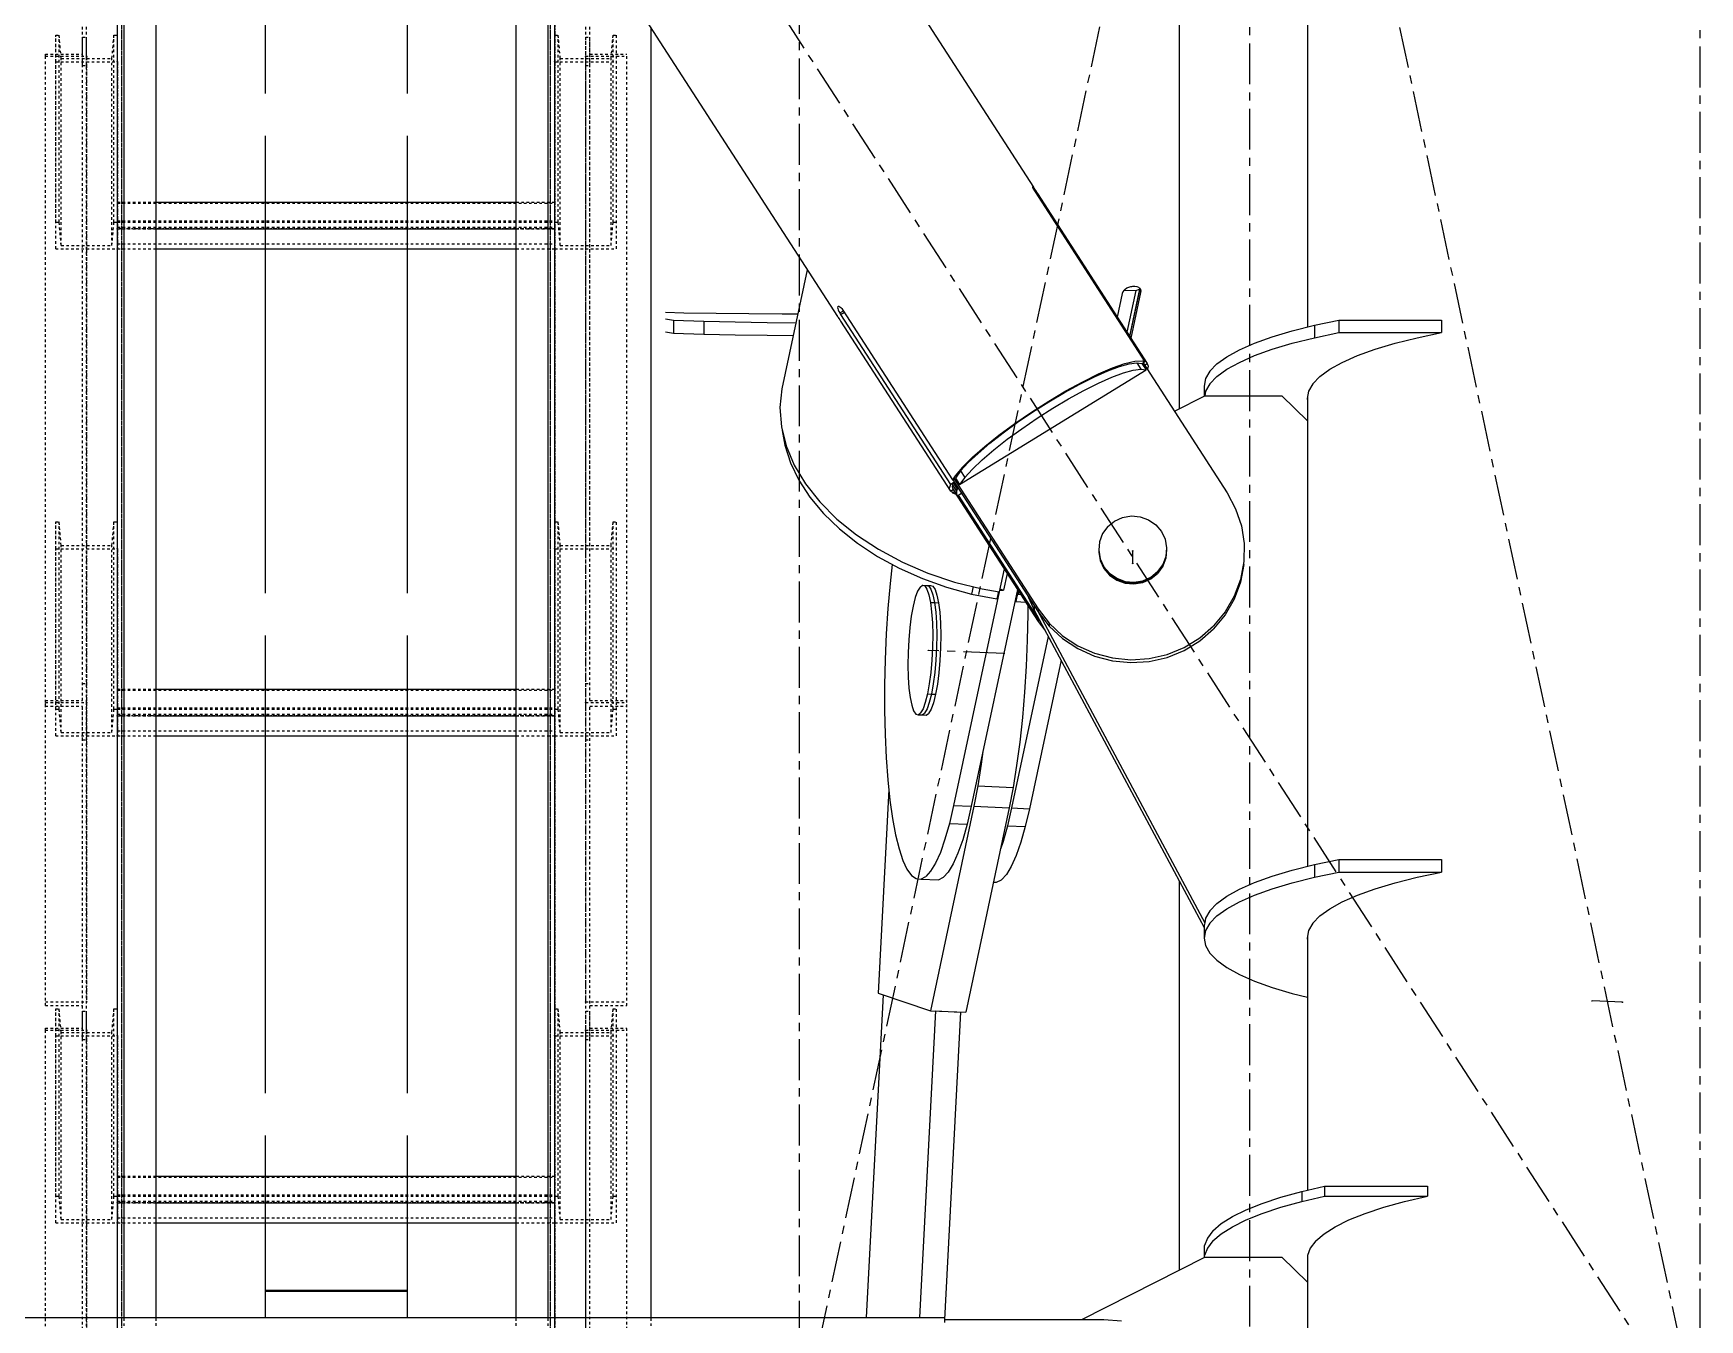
# Model space of a CAD drawing. Header units: millimetres. Extents: x 5143 to 30813, y 232 to 21408.
# Drawn here: x 23106.1 to 23430, y 18222.7 to 18472.5 of the extents above; entities that cross this region are included whole.
import ezdxf

# ---------------------------------------------------------------- set-up
doc = ezdxf.new("R2010")
doc.units = ezdxf.units.MM
doc.header["$LTSCALE"] = 0.25
for name, pattern in [('CENTER', [50.8, 31.75, -6.35, 6.35, -6.35]), ('XKITLINE00', [0]), ('XKITLINE02', [4, 2, -2]), ('XKITLINE03', [6, 3, -1, 1, -1])]:
    doc.linetypes.add(name, pattern=pattern)

msp = doc.modelspace()

# ---------------------------------------------------------------- linework, layer by layer
at = {"color": 8, "linetype": 'CENTER'}
for p, q in [((23430, 19282.77), (23430, 17654.86)), ((22900, 19020.27), (23430, 18200.27)), ((23430, 19020.27), (23255, 18200.27)), ((23342.5, 18610.27), (23342.5, 17790.27)), ((23342.5, 18610.27), (23430, 18200.27)), ((23255, 18543.85), (23255, 16877.2)), ((23319.8, 18369.55), (23319.8, 18372)), ((23294.82, 18352.06), (23280.09, 18352.68)), ((23414.98, 18284.33), (23409.08, 18284.57))]:
    msp.add_line(p, q, dxfattribs=at)
at = {"color": 8, "linetype": 'XKITLINE00'}
for p, q in [((23353.8, 18985.02), (23353.8, 18415.51)), ((23067.57, 18803.05), (23300.5, 18442.66)), ((23029.49, 18777.89), (23262.42, 18417.51)), ((23151.2, 18543.85), (23151.2, 18460.85)), ((23178.8, 18543.85), (23178.8, 18460.85)), ((23328.85, 18512.26), (23328.85, 18399.63)), ((23151.2, 18452.64), (23151.2, 18363.76)), ((23178.8, 18452.64), (23178.8, 18363.76)), ((23300.36, 18442.71), (23300.42, 18442.72)), ((23300.36, 18442.71), (23300.36, 18442.62)), ((23300.36, 18442.62), (23300.41, 18442.47)), ((23300.41, 18442.47), (23300.51, 18442.26)), ((23300.42, 18442.72), (23300.5, 18442.66)), ((23300.51, 18442.64), (23300.61, 18442.47)), ((23300.51, 18442.26), (23300.65, 18442)), ((23300.61, 18442.47), (23300.74, 18442.25)), ((23300.65, 18442), (23300.83, 18441.72)), ((23300.74, 18442.25), (23300.91, 18441.98)), ((23300.83, 18441.72), (23322.15, 18408.73)), ((23300.91, 18441.98), (23301.09, 18441.69)), ((23300.92, 18441.58), (23301.09, 18441.69)), ((23301.09, 18441.69), (23301.28, 18441.39)), ((23301.11, 18441.28), (23301.28, 18441.39)), ((23301.28, 18441.39), (23322.6, 18408.4)), ((23256.56, 18426.57), (23251.63, 18403.47)), ((23317.76, 18422.01), (23316.78, 18417.41)), ((23317.87, 18422.31), (23317.76, 18422.01)), ((23318.07, 18422.6), (23317.87, 18422.31)), ((23318.07, 18422.6), (23318.33, 18422.86)), ((23318.11, 18422.65), (23320.42, 18422.55)), ((23318.33, 18422.86), (23318.67, 18423.07)), ((23318.67, 18423.07), (23319.04, 18423.24)), ((23320.42, 18422.55), (23318.69, 18414.45)), ((23319.04, 18423.24), (23319.45, 18423.34)), ((23321.14, 18422.82), (23319.19, 18413.68)), ((23321.19, 18422.92), (23319.21, 18413.65)), ((23321.34, 18422.18), (23319.44, 18413.29)), ((23319.45, 18423.34), (23319.61, 18423.35)), ((23319.61, 18423.35), (23319.85, 18423.39)), ((23319.85, 18423.39), (23320.24, 18423.39)), ((23320.24, 18423.39), (23320.59, 18423.32)), ((23320.42, 18422.55), (23321.14, 18422.82)), ((23320.59, 18423.32), (23320.9, 18423.19)), ((23320.9, 18423.19), (23321.13, 18423)), ((23321.11, 18423.02), (23321.14, 18422.82)), ((23321.13, 18423), (23321.29, 18422.76)), ((23321.23, 18422.85), (23321.34, 18422.18)), ((23321.29, 18422.76), (23321.36, 18422.48)), ((23321.36, 18422.48), (23321.34, 18422.18)), ((23228.98, 18418.34), (23232.6, 18418.26)), ((23232.6, 18418.26), (23238.86, 18418.16)), ((23238.86, 18418.16), (23245.23, 18418.09)), ((23245.23, 18418.09), (23251.67, 18418.05)), ((23251.67, 18418.05), (23254.75, 18418.05)), ((23262.47, 18419.41), (23262.42, 18419.27)), ((23262.42, 18419.27), (23262.42, 18419.25)), ((23262.42, 18419.25), (23262.47, 18419.05)), ((23262.47, 18419.41), (23262.57, 18419.5)), ((23262.47, 18419.05), (23262.56, 18418.8)), ((23262.56, 18418.8), (23262.7, 18418.51)), ((23262.57, 18419.5), (23262.72, 18419.5)), ((23262.7, 18418.51), (23262.86, 18418.21)), ((23262.72, 18419.5), (23262.89, 18419.43)), ((23262.86, 18418.21), (23263.58, 18418.65)), ((23262.86, 18418.21), (23263.04, 18417.91)), ((23262.89, 18419.43), (23263.09, 18419.27)), ((23263.04, 18417.91), (23263.77, 18418.35)), ((23263.04, 18417.91), (23284.37, 18384.92)), ((23263.09, 18419.27), (23263.3, 18419.05)), ((23263.3, 18419.05), (23263.49, 18418.78)), ((23263.49, 18418.78), (23284.81, 18385.79)), ((23228.98, 18417.06), (23230.56, 18416.78)), ((23228.98, 18414.57), (23230.56, 18414.28)), ((23230.56, 18416.78), (23230.56, 18414.28)), ((23230.56, 18416.78), (23236.45, 18416.61)), ((23230.56, 18414.28), (23236.45, 18414.11)), ((23236.45, 18416.61), (23236.45, 18414.11)), ((23236.45, 18416.61), (23242.54, 18416.47)), ((23242.54, 18416.47), (23248.79, 18416.37)), ((23248.79, 18416.37), (23254.37, 18416.31)), ((23262.42, 18417.51), (23262.47, 18417.46)), ((23262.47, 18417.46), (23262.56, 18417.33)), ((23262.56, 18417.33), (23262.7, 18417.14)), ((23262.7, 18417.14), (23262.86, 18416.89)), ((23262.86, 18416.89), (23263.04, 18416.61)), ((23263.04, 18416.61), (23284.37, 18383.62)), ((23319.81, 18416.58), (23319.83, 18416.57)), ((23346.91, 18413.59), (23350.8, 18414.75)), ((23350.8, 18414.75), (23355.12, 18415.84)), ((23355.12, 18415.84), (23359.84, 18416.84)), ((23355.12, 18415.84), (23355.12, 18413.4)), ((23355.12, 18413.4), (23359.84, 18414.4)), ((23359.84, 18416.84), (23359.84, 18414.4)), ((23359.84, 18416.84), (23379.84, 18416.84)), ((23359.84, 18414.4), (23379.84, 18414.4)), ((23375.12, 18413.4), (23379.84, 18414.4)), ((23379.84, 18416.84), (23379.84, 18414.4)), ((23236.45, 18414.11), (23242.54, 18413.98)), ((23242.54, 18413.98), (23248.79, 18413.87)), ((23248.79, 18413.87), (23253.84, 18413.82)), ((23338.1, 18409.71), (23340.54, 18411.06)), ((23340.54, 18411.06), (23343.48, 18412.35)), ((23343.48, 18412.35), (23346.91, 18413.59)), ((23343.48, 18409.92), (23346.91, 18411.15)), ((23346.91, 18411.15), (23350.8, 18412.32)), ((23350.8, 18412.32), (23355.12, 18413.4)), ((23363.48, 18409.92), (23366.91, 18411.15)), ((23366.91, 18411.15), (23370.8, 18412.32)), ((23370.8, 18412.32), (23375.12, 18413.4)), ((23314.94, 18406.96), (23317.21, 18407.81)), ((23315.91, 18407.55), (23318.29, 18408.38)), ((23317.21, 18407.81), (23319.11, 18408.34)), ((23318.29, 18408.38), (23320.23, 18408.84)), ((23319.11, 18408.34), (23320.59, 18408.53)), ((23320.23, 18408.84), (23321.65, 18408.91)), ((23320.59, 18408.53), (23321.39, 18407.3)), ((23320.59, 18408.53), (23321.61, 18408.39)), ((23321.61, 18408.39), (23322.15, 18408.73)), ((23321.61, 18408.39), (23322.41, 18407.16)), ((23321.62, 18408.38), (23321.84, 18408.51)), ((23321.65, 18408.91), (23322.15, 18408.73)), ((23321.74, 18408.47), (23321.75, 18408.46)), ((23321.84, 18408.51), (23338.16, 18383.28)), ((23322.11, 18408.1), (23322.6, 18408.4)), ((23322.6, 18408.4), (23322.82, 18407.88)), ((23322.82, 18407.88), (23322.65, 18407.27)), ((23336.18, 18408.32), (23334.8, 18406.91)), ((23336.18, 18408.32), (23338.1, 18409.71)), ((23338.1, 18407.28), (23340.54, 18408.62)), ((23340.54, 18408.62), (23343.48, 18409.92)), ((23358.1, 18407.28), (23360.54, 18408.62)), ((23360.54, 18408.62), (23363.48, 18409.92)), ((23286.15, 18384.89), (23322.41, 18407.16)), ((23306.84, 18403.09), (23310.1, 18404.86)), ((23309.53, 18404.4), (23312.36, 18405.81)), ((23310.1, 18404.86), (23313.15, 18406.36)), ((23310.33, 18403.17), (23313.16, 18404.57)), ((23312.36, 18405.81), (23314.94, 18406.96)), ((23313.15, 18406.36), (23315.91, 18407.55)), ((23313.16, 18404.57), (23315.74, 18405.72)), ((23315.74, 18405.72), (23318.01, 18406.57)), ((23318.01, 18406.57), (23319.91, 18407.1)), ((23319.91, 18407.1), (23321.39, 18407.3)), ((23321.39, 18407.3), (23322.41, 18407.16)), ((23333.97, 18405.46), (23333.7, 18404.01)), ((23334.8, 18406.91), (23333.97, 18405.46)), ((23336.18, 18405.89), (23334.8, 18404.47)), ((23336.18, 18405.89), (23338.1, 18407.28)), ((23356.18, 18405.89), (23354.8, 18404.47)), ((23356.18, 18405.89), (23358.1, 18407.28)), ((23251.63, 18403.47), (23251.25, 18399.83)), ((23303.48, 18401.11), (23306.84, 18403.09)), ((23303.48, 18400.95), (23306.55, 18402.77)), ((23304.28, 18399.71), (23307.35, 18401.53)), ((23306.55, 18402.77), (23309.53, 18404.4)), ((23307.35, 18401.53), (23310.33, 18403.17)), ((23327.9, 18399.15), (23333.8, 18402.13)), ((23333.7, 18404.01), (23333.7, 18402.08)), ((23333.97, 18403.03), (23333.8, 18402.13)), ((23333.8, 18402.13), (23348.8, 18402.13)), ((23334.8, 18404.47), (23333.97, 18403.03)), ((23348.8, 18402.13), (23353.8, 18397.26)), ((23353.97, 18403.03), (23353.7, 18401.58)), ((23353.7, 18401.58), (23353.8, 18401.05)), ((23353.8, 18402.1), (23353.8, 18397.26)), ((23354.8, 18404.47), (23353.97, 18403.03)), ((23251.25, 18399.83), (23251.53, 18396.11)), ((23296.87, 18396.74), (23300.13, 18398.97)), ((23297.43, 18396.97), (23300.42, 18399)), ((23300.13, 18398.97), (23303.48, 18401.11)), ((23300.42, 18399), (23303.48, 18400.95)), ((23301.22, 18397.76), (23304.28, 18399.71)), ((23251.53, 18396.11), (23252.47, 18392.37)), ((23251.71, 18395.41), (23252.18, 18392.54)), ((23292.03, 18392.89), (23294.61, 18394.91)), ((23293.82, 18394.49), (23296.87, 18396.74)), ((23294.61, 18394.91), (23297.43, 18396.97)), ((23295.41, 18393.68), (23298.23, 18395.73)), ((23298.23, 18395.73), (23301.22, 18397.76)), ((23353.8, 18397.26), (23353.8, 18310.72)), ((23252.18, 18392.54), (23253.28, 18389.12)), ((23252.47, 18392.37), (23254.04, 18388.65)), ((23288.67, 18390.19), (23291.06, 18392.28)), ((23289.76, 18390.94), (23292.03, 18392.89)), ((23290.56, 18389.71), (23292.83, 18391.65)), ((23291.06, 18392.28), (23293.82, 18394.49)), ((23292.83, 18391.65), (23295.41, 18393.68)), ((23253.28, 18389.12), (23254.92, 18385.74)), ((23254.04, 18388.65), (23256.23, 18385.01)), ((23287.85, 18389.14), (23286.37, 18387.52)), ((23286.74, 18388.28), (23288.67, 18390.19)), ((23287.85, 18389.14), (23289.76, 18390.94)), ((23288.65, 18387.9), (23290.56, 18389.71)), ((23254.92, 18385.74), (23257.08, 18382.45)), ((23284.37, 18384.92), (23285.12, 18385.38)), ((23284.91, 18385.25), (23284.78, 18384.85)), ((23285.32, 18386.6), (23284.81, 18385.79)), ((23284.81, 18385.79), (23285.35, 18386.12)), ((23284.86, 18385.82), (23301.44, 18360.17)), ((23284.91, 18385.25), (23285.12, 18385.38)), ((23284.91, 18385.25), (23285.7, 18384.01)), ((23285.03, 18385.92), (23285.12, 18385.77)), ((23285.12, 18385.96), (23285.36, 18386.11)), ((23285.12, 18385.96), (23285.12, 18385.77)), ((23285.12, 18385.96), (23301.44, 18360.72)), ((23286.74, 18388.28), (23285.32, 18386.6)), ((23286.37, 18387.52), (23285.35, 18386.12)), ((23285.35, 18386.12), (23286.15, 18384.89)), ((23287.17, 18386.28), (23286.15, 18384.89)), ((23286.37, 18387.52), (23287.17, 18386.28)), ((23288.65, 18387.9), (23287.17, 18386.28)), ((23256.23, 18385.01), (23259.01, 18381.51)), ((23257.08, 18382.45), (23259.72, 18379.28)), ((23284.37, 18384.92), (23284.15, 18384.14)), ((23284.15, 18384.14), (23284.37, 18383.62)), ((23284.37, 18383.62), (23284.9, 18383.95)), ((23284.54, 18383.73), (23284.81, 18383.29)), ((23284.78, 18384.85), (23284.74, 18384.5)), ((23284.74, 18384.5), (23284.78, 18384.2)), ((23284.78, 18384.85), (23285.58, 18383.61)), ((23284.78, 18384.2), (23285.58, 18382.96)), ((23284.78, 18384.2), (23284.9, 18383.95)), ((23284.81, 18383.29), (23285.12, 18383.48)), ((23284.81, 18383.29), (23285.32, 18383.11)), ((23284.9, 18383.95), (23285.7, 18382.72)), ((23285.12, 18383.61), (23285.12, 18383.51)), ((23285.12, 18383.51), (23301.44, 18358.27)), ((23285.32, 18383.11), (23285.38, 18383.11)), ((23285.58, 18383.61), (23285.54, 18383.26)), ((23285.54, 18383.26), (23285.58, 18382.96)), ((23285.7, 18384.01), (23285.58, 18383.61)), ((23285.58, 18382.96), (23285.7, 18382.72)), ((23285.7, 18384.01), (23285.92, 18384.14)), ((23285.7, 18382.72), (23286.53, 18383.22)), ((23285.91, 18382.84), (23301.44, 18358.83)), ((23338.16, 18383.28), (23339.81, 18380.18)), ((23259.01, 18381.51), (23262.33, 18378.19)), ((23259.72, 18379.28), (23262.83, 18376.28)), ((23317.84, 18378.5), (23319.54, 18378.79)), ((23319.54, 18378.79), (23321.26, 18378.63)), ((23339.81, 18380.18), (23340.92, 18376.85)), ((23262.33, 18378.19), (23266.15, 18375.11)), ((23262.83, 18376.28), (23266.34, 18373.48)), ((23314.95, 18376.73), (23313.96, 18375.36)), ((23314.95, 18376.73), (23316.28, 18377.8)), ((23316.28, 18377.8), (23317.84, 18378.5)), ((23321.26, 18378.63), (23322.87, 18378.05)), ((23322.87, 18378.05), (23324.28, 18377.08)), ((23324.28, 18377.08), (23325.38, 18375.79)), ((23325.38, 18375.79), (23326.1, 18374.26)), ((23340.92, 18376.85), (23341.45, 18373.4)), ((23266.15, 18375.11), (23270.41, 18372.3)), ((23266.34, 18373.48), (23270.23, 18370.91)), ((23270.41, 18372.3), (23275.05, 18369.82)), ((23313.36, 18373.78), (23313.2, 18372.11)), ((23313.96, 18375.36), (23313.36, 18373.78)), ((23326.1, 18374.26), (23326.39, 18372.61)), ((23326.39, 18372.61), (23326.23, 18370.93)), ((23326.39, 18372.43), (23326.23, 18370.75)), ((23326.39, 18372.43), (23326.23, 18370.75)), ((23326.39, 18372.25), (23326.23, 18370.58)), ((23341.45, 18373.4), (23341.39, 18369.91)), ((23270.23, 18370.91), (23274.44, 18368.62)), ((23273.06, 18369.37), (23272.65, 18365.67)), ((23275.05, 18369.82), (23280, 18367.69)), ((23313.2, 18372.11), (23313.49, 18370.45)), ((23313.2, 18372.11), (23313.2, 18371.93)), ((23313.2, 18371.93), (23313.49, 18370.27)), ((23313.2, 18371.93), (23313.2, 18371.75)), ((23313.2, 18371.93), (23313.49, 18370.27)), ((23313.2, 18371.75), (23313.49, 18370.1)), ((23313.49, 18370.45), (23314.21, 18368.93)), ((23313.49, 18370.27), (23314.21, 18368.75)), ((23313.49, 18370.27), (23314.21, 18368.75)), ((23313.49, 18370.1), (23314.21, 18368.57)), ((23325.63, 18369.36), (23324.64, 18367.99)), ((23325.63, 18369.18), (23324.64, 18367.81)), ((23325.63, 18369.18), (23324.64, 18367.81)), ((23325.63, 18369), (23324.64, 18367.63)), ((23326.23, 18370.93), (23325.63, 18369.36)), ((23326.23, 18370.75), (23325.63, 18369.18)), ((23326.23, 18370.75), (23325.63, 18369.18)), ((23326.23, 18370.58), (23325.63, 18369)), ((23341.39, 18369.91), (23340.74, 18366.47)), ((23341.39, 18369.35), (23340.74, 18365.91)), ((23274.44, 18368.62), (23278.93, 18366.62)), ((23278.93, 18366.62), (23283.62, 18364.95)), ((23280, 18367.69), (23285.19, 18365.95)), ((23285.19, 18365.95), (23290.54, 18364.62)), ((23294.83, 18368.49), (23293.88, 18364.06)), ((23295.4, 18367.62), (23294.7, 18364.36)), ((23314.21, 18368.93), (23315.31, 18367.64)), ((23314.21, 18368.93), (23314.21, 18368.75)), ((23314.21, 18368.75), (23315.31, 18367.46)), ((23314.21, 18368.75), (23314.21, 18368.57)), ((23314.21, 18368.75), (23315.31, 18367.46)), ((23314.21, 18368.57), (23315.31, 18367.28)), ((23315.31, 18367.64), (23316.72, 18366.67)), ((23315.31, 18367.46), (23316.72, 18366.49)), ((23315.31, 18367.46), (23316.72, 18366.49)), ((23315.31, 18367.28), (23316.72, 18366.31)), ((23316.72, 18366.67), (23318.33, 18366.08)), ((23316.72, 18366.49), (23318.33, 18365.9)), ((23316.72, 18366.49), (23318.33, 18365.9)), ((23316.72, 18366.31), (23318.33, 18365.73)), ((23318.33, 18366.08), (23320.05, 18365.93)), ((23318.33, 18365.9), (23320.05, 18365.75)), ((23318.33, 18365.9), (23320.05, 18365.75)), ((23318.33, 18365.73), (23320.05, 18365.57)), ((23320.05, 18365.93), (23321.75, 18366.21)), ((23320.05, 18365.75), (23321.75, 18366.03)), ((23320.05, 18365.75), (23321.75, 18366.03)), ((23320.05, 18365.57), (23321.75, 18365.85)), ((23321.75, 18366.21), (23323.31, 18366.91)), ((23321.75, 18366.03), (23323.31, 18366.74)), ((23321.75, 18366.03), (23323.31, 18366.74)), ((23321.75, 18365.85), (23323.31, 18366.56)), ((23323.31, 18366.91), (23324.64, 18367.99)), ((23323.31, 18366.74), (23324.64, 18367.81)), ((23323.31, 18366.74), (23324.64, 18367.81)), ((23323.31, 18366.56), (23324.64, 18367.63)), ((23323.31, 18366.91), (23323.31, 18366.74)), ((23323.31, 18366.74), (23323.31, 18366.56)), ((23340.74, 18366.47), (23339.52, 18363.18)), ((23340.74, 18365.91), (23339.52, 18362.63)), ((23272.65, 18365.67), (23272.23, 18360.82)), ((23277.55, 18362.92), (23277.14, 18361.28)), ((23278, 18364.17), (23277.55, 18362.92)), ((23278.47, 18364.98), (23278, 18364.17)), ((23278.47, 18364.98), (23278.94, 18365.33)), ((23278.94, 18365.33), (23279.72, 18365.29)), ((23278.94, 18365.33), (23279.39, 18365.18)), ((23279.39, 18365.18), (23279.82, 18364.56)), ((23279.72, 18365.29), (23280.18, 18365.15)), ((23279.72, 18365.29), (23280.18, 18365.15)), ((23279.72, 18365.29), (23280.51, 18365.26)), ((23279.82, 18364.56), (23280.19, 18363.49)), ((23280.18, 18365.15), (23280.6, 18364.53)), ((23280.18, 18365.15), (23280.6, 18364.53)), ((23280.19, 18363.49), (23280.5, 18362)), ((23280.51, 18365.26), (23280.96, 18365.12)), ((23280.6, 18364.53), (23280.97, 18363.45)), ((23280.6, 18364.53), (23280.97, 18363.45)), ((23280.96, 18365.12), (23281.39, 18364.5)), ((23280.97, 18363.45), (23281.28, 18361.97)), ((23280.97, 18363.45), (23281.28, 18361.97)), ((23281.39, 18364.5), (23281.76, 18363.42)), ((23281.76, 18363.42), (23282.07, 18361.93)), ((23283.62, 18364.95), (23288.48, 18363.62)), ((23293.86, 18364.07), (23285, 18322.53)), ((23297.42, 18364.49), (23288.43, 18322.39)), ((23288.78, 18365.05), (23288.48, 18363.62)), ((23288.48, 18363.62), (23293.42, 18362.66)), ((23290.54, 18364.62), (23293.88, 18364.06)), ((23293.73, 18364.09), (23293.42, 18362.66)), ((23293.95, 18364.39), (23294.7, 18364.36)), ((23294.01, 18364.64), (23294.7, 18364.36)), ((23297.03, 18362.67), (23297.11, 18362.18)), ((23297.5, 18364.02), (23297.11, 18362.18)), ((23297.42, 18364.48), (23297.5, 18364.02)), ((23297.45, 18364.44), (23297.44, 18364.4)), ((23297.44, 18364.4), (23297.57, 18363.59)), ((23297.67, 18364.09), (23297.57, 18363.59)), ((23297.57, 18363.59), (23298.02, 18363.55)), ((23299.28, 18363.5), (23300.65, 18360.46)), ((23339.52, 18363.18), (23337.76, 18360.14)), ((23339.52, 18362.63), (23337.76, 18359.58)), ((23272.23, 18360.82), (23271.91, 18355.88)), ((23276.78, 18359.31), (23276.49, 18357.09)), ((23277.14, 18361.28), (23276.78, 18359.31)), ((23280.5, 18362), (23281.28, 18361.97)), ((23280.5, 18362), (23280.73, 18360.16)), ((23280.73, 18360.16), (23280.88, 18358.03)), ((23281.28, 18361.97), (23281.52, 18360.12)), ((23281.28, 18361.97), (23281.52, 18360.12)), ((23281.28, 18361.97), (23282.07, 18361.93)), ((23281.52, 18360.12), (23281.66, 18357.99)), ((23281.52, 18360.12), (23281.66, 18357.99)), ((23282.07, 18361.93), (23282.3, 18360.09)), ((23282.3, 18360.09), (23282.45, 18357.96)), ((23297.11, 18362.18), (23299.02, 18362.01)), ((23299.41, 18359.71), (23299.31, 18354.67)), ((23299.4, 18361.42), (23299.41, 18359.71)), ((23300.65, 18361.38), (23300.65, 18360.46)), ((23300.65, 18360.46), (23333.7, 18298.85)), ((23301.28, 18360.41), (23333.8, 18299.78)), ((23301.44, 18360.72), (23301.44, 18360.17)), ((23301.44, 18360.72), (23303.59, 18357.93)), ((23301.44, 18360.17), (23303.59, 18357.37)), ((23337.76, 18360.14), (23335.52, 18357.42)), ((23337.76, 18359.58), (23335.52, 18356.86)), ((23276.49, 18357.09), (23276.27, 18354.7)), ((23280.88, 18358.03), (23280.94, 18355.7)), ((23281.66, 18357.99), (23281.72, 18355.66)), ((23281.66, 18357.99), (23281.72, 18355.66)), ((23282.45, 18357.96), (23282.51, 18355.63)), ((23301.44, 18358.83), (23301.74, 18358.43)), ((23301.44, 18358.83), (23301.44, 18358.27)), ((23301.44, 18358.27), (23302.72, 18356.6)), ((23303.59, 18357.93), (23303.59, 18357.37)), ((23303.59, 18357.93), (23306.19, 18355.52)), ((23303.59, 18357.37), (23306.19, 18354.97)), ((23332.84, 18355.1), (23335.52, 18357.42)), ((23332.84, 18354.54), (23335.52, 18356.86)), ((23151.2, 18355.55), (23151.2, 18266.67)), ((23178.8, 18355.55), (23178.8, 18266.67)), ((23271.91, 18355.88), (23271.7, 18350.89)), ((23276.27, 18354.7), (23276.15, 18352.24)), ((23280.9, 18353.25), (23280.77, 18350.79)), ((23280.94, 18355.7), (23280.9, 18353.25)), ((23281.69, 18353.22), (23281.56, 18350.76)), ((23281.69, 18353.22), (23281.56, 18350.76)), ((23281.72, 18355.66), (23281.69, 18353.22)), ((23281.72, 18355.66), (23281.69, 18353.22)), ((23282.47, 18353.19), (23282.34, 18350.72)), ((23282.51, 18355.63), (23282.47, 18353.19)), ((23303.39, 18355.36), (23296.28, 18322.06)), ((23299.31, 18354.67), (23299.1, 18349.6)), ((23306.19, 18355.52), (23309.15, 18353.56)), ((23306.19, 18354.97), (23309.15, 18353.01)), ((23309.15, 18353.56), (23312.41, 18352.11)), ((23309.15, 18353.01), (23312.41, 18351.55)), ((23326.5, 18351.88), (23329.81, 18353.23)), ((23329.81, 18353.23), (23332.84, 18355.1)), ((23329.81, 18352.68), (23332.84, 18354.54)), ((23271.7, 18350.89), (23271.59, 18345.93)), ((23276.15, 18352.24), (23276.11, 18349.8)), ((23276.11, 18349.8), (23276.17, 18347.46)), ((23280.77, 18350.79), (23280.56, 18348.4)), ((23281.56, 18350.76), (23281.35, 18348.37)), ((23281.56, 18350.76), (23281.35, 18348.37)), ((23282.34, 18350.72), (23282.13, 18348.33)), ((23299.1, 18349.6), (23298.79, 18344.56)), ((23305.87, 18350.74), (23299.72, 18321.91)), ((23312.41, 18352.11), (23315.87, 18351.2)), ((23312.41, 18351.55), (23315.87, 18350.64)), ((23315.87, 18351.2), (23319.44, 18350.85)), ((23315.87, 18350.64), (23319.44, 18350.29)), ((23319.44, 18350.85), (23323.01, 18351.08)), ((23319.44, 18350.29), (23323.01, 18350.52)), ((23323.01, 18351.08), (23326.5, 18351.88)), ((23323.01, 18350.52), (23326.5, 18351.32)), ((23326.5, 18351.32), (23329.81, 18352.68)), ((23276.17, 18347.46), (23276.32, 18345.34)), ((23280.56, 18348.4), (23280.27, 18346.18)), ((23281.35, 18348.37), (23281.05, 18346.15)), ((23281.35, 18348.37), (23281.05, 18346.15)), ((23282.13, 18348.33), (23281.84, 18346.11)), ((23271.59, 18345.93), (23271.58, 18341.05)), ((23276.32, 18345.34), (23276.55, 18343.49)), ((23276.55, 18343.49), (23276.86, 18342.01)), ((23279.91, 18344.21), (23279.5, 18342.57)), ((23280.27, 18346.18), (23279.91, 18344.21)), ((23279.91, 18344.21), (23280.7, 18344.18)), ((23280.7, 18344.18), (23280.28, 18342.54)), ((23280.7, 18344.18), (23280.28, 18342.54)), ((23281.05, 18346.15), (23280.7, 18344.18)), ((23281.05, 18346.15), (23280.7, 18344.18)), ((23280.7, 18344.18), (23281.48, 18344.14)), ((23281.48, 18344.14), (23281.07, 18342.5)), ((23281.84, 18346.11), (23281.48, 18344.14)), ((23298.79, 18344.56), (23298.37, 18339.62)), ((23271.58, 18341.05), (23271.68, 18336.32)), ((23276.86, 18342.01), (23277.23, 18340.93)), ((23277.23, 18340.93), (23277.65, 18340.31)), ((23277.65, 18340.31), (23278.11, 18340.17)), ((23278.11, 18340.17), (23278.58, 18340.51)), ((23278.11, 18340.17), (23278.89, 18340.13)), ((23279.05, 18341.32), (23278.58, 18340.51)), ((23278.89, 18340.13), (23279.37, 18340.47)), ((23278.89, 18340.13), (23279.37, 18340.47)), ((23278.89, 18340.13), (23279.68, 18340.1)), ((23279.5, 18342.57), (23279.05, 18341.32)), ((23279.84, 18341.29), (23279.37, 18340.47)), ((23279.84, 18341.29), (23279.37, 18340.47)), ((23279.68, 18340.1), (23280.15, 18340.44)), ((23280.28, 18342.54), (23279.84, 18341.29)), ((23280.28, 18342.54), (23279.84, 18341.29)), ((23280.62, 18341.25), (23280.15, 18340.44)), ((23281.07, 18342.5), (23280.62, 18341.25)), ((23298.37, 18339.62), (23297.85, 18334.85)), ((23271.68, 18336.32), (23271.89, 18331.79)), ((23297.85, 18334.85), (23297.25, 18330.3)), ((23271.89, 18331.79), (23272.2, 18327.53)), ((23290.38, 18330.59), (23289.69, 18326.33)), ((23290.71, 18333.05), (23290.38, 18330.59)), ((23297.25, 18330.3), (23296.56, 18326.04)), ((23272.2, 18327.53), (23272.61, 18323.58)), ((23272.4, 18325.63), (23270.34, 18286.1)), ((23289.69, 18326.33), (23288.93, 18322.41)), ((23289.69, 18326.33), (23296.56, 18326.04)), ((23296.56, 18326.04), (23295.8, 18322.12)), ((23272.61, 18323.58), (23273.12, 18320)), ((23288.93, 18322.41), (23280.48, 18282.67)), ((23285, 18322.53), (23284.18, 18319.06)), ((23285, 18322.53), (23288.43, 18322.39)), ((23295.8, 18322.12), (23287.35, 18282.38)), ((23288.43, 18322.39), (23287.62, 18318.92)), ((23288.93, 18322.41), (23295.8, 18322.12)), ((23296.28, 18322.06), (23295.47, 18318.59)), ((23296.28, 18322.06), (23299.72, 18321.91)), ((23299.72, 18321.91), (23298.91, 18318.44)), ((23273.12, 18320), (23273.71, 18316.83)), ((23284.18, 18319.06), (23283.32, 18316.01)), ((23284.18, 18319.06), (23287.62, 18318.92)), ((23287.62, 18318.92), (23286.76, 18315.87)), ((23295.47, 18318.59), (23294.61, 18315.54)), ((23295.47, 18318.59), (23298.91, 18318.44)), ((23298.91, 18318.44), (23298.04, 18315.4)), ((23273.71, 18316.83), (23274.39, 18314.11)), ((23274.39, 18314.11), (23275.13, 18311.88)), ((23283.32, 18316.01), (23282.42, 18313.43)), ((23286.76, 18315.87), (23285.85, 18313.28)), ((23294.61, 18315.54), (23294.08, 18314.03)), ((23298.04, 18315.4), (23297.14, 18312.81)), ((23275.13, 18311.88), (23275.94, 18310.16)), ((23281.48, 18311.34), (23280.53, 18309.77)), ((23282.42, 18313.43), (23281.48, 18311.34)), ((23284.92, 18311.19), (23283.97, 18309.62)), ((23285.85, 18313.28), (23284.92, 18311.19)), ((23296.21, 18310.72), (23295.26, 18309.15)), ((23297.14, 18312.81), (23296.21, 18310.72)), ((23350.8, 18309.96), (23355.12, 18311.05)), ((23355.12, 18311.05), (23359.84, 18312.05)), ((23355.12, 18311.05), (23355.12, 18308.61)), ((23359.84, 18312.05), (23359.84, 18309.61)), ((23359.84, 18312.05), (23379.84, 18312.05)), ((23379.84, 18312.05), (23379.84, 18309.61)), ((23275.94, 18310.16), (23276.8, 18308.97)), ((23276.8, 18308.97), (23277.7, 18308.33)), ((23277.7, 18308.33), (23278.63, 18308.25)), ((23278.63, 18308.25), (23279.58, 18308.73)), ((23278.63, 18308.25), (23282.06, 18308.11)), ((23280.53, 18309.77), (23279.58, 18308.73)), ((23282.06, 18308.11), (23283.01, 18308.59)), ((23283.97, 18309.62), (23283.01, 18308.59)), ((23292.73, 18307.66), (23293.35, 18307.64)), ((23293.35, 18307.64), (23294.3, 18308.12)), ((23295.26, 18309.15), (23294.3, 18308.12)), ((23328.85, 18307.88), (23328.85, 18232.33)), ((23340.54, 18306.27), (23343.48, 18307.56)), ((23343.48, 18307.56), (23346.91, 18308.8)), ((23346.91, 18308.8), (23350.8, 18309.96)), ((23346.91, 18306.36), (23350.8, 18307.53)), ((23350.8, 18307.53), (23355.12, 18308.61)), ((23355.12, 18308.61), (23359.84, 18309.61)), ((23359.84, 18309.61), (23379.84, 18309.61)), ((23366.91, 18306.36), (23370.8, 18307.53)), ((23370.8, 18307.53), (23375.12, 18308.61)), ((23375.12, 18308.61), (23379.84, 18309.61)), ((23336.18, 18303.53), (23338.1, 18304.92)), ((23338.1, 18304.92), (23340.54, 18306.27)), ((23340.54, 18303.83), (23343.48, 18305.13)), ((23343.48, 18305.13), (23346.91, 18306.36)), ((23360.54, 18303.83), (23363.48, 18305.13)), ((23363.48, 18305.13), (23366.91, 18306.36)), ((23334.8, 18302.11), (23333.97, 18300.67)), ((23336.18, 18303.53), (23334.8, 18302.11)), ((23336.18, 18301.1), (23334.8, 18299.68)), ((23336.18, 18301.1), (23338.1, 18302.49)), ((23338.1, 18302.49), (23340.54, 18303.83)), ((23356.18, 18301.1), (23354.8, 18299.68)), ((23356.18, 18301.1), (23358.1, 18302.49)), ((23358.1, 18302.49), (23360.54, 18303.83)), ((23333.8, 18299.75), (23333.7, 18299.22)), ((23333.7, 18299.22), (23333.7, 18296.79)), ((23333.97, 18298.24), (23333.7, 18296.79)), ((23333.97, 18300.67), (23333.8, 18299.78)), ((23333.8, 18299.78), (23333.8, 18299.78)), ((23333.8, 18299.78), (23333.8, 18299.75)), ((23334.8, 18299.68), (23333.97, 18298.24)), ((23353.97, 18298.24), (23353.7, 18296.79)), ((23354.8, 18299.68), (23353.97, 18298.24)), ((23333.7, 18296.79), (23333.97, 18295.33)), ((23333.97, 18295.33), (23334.8, 18293.89)), ((23353.7, 18296.79), (23353.8, 18296.26)), ((23353.8, 18297.31), (23353.8, 18247.84)), ((23334.8, 18293.89), (23336.18, 18292.47)), ((23336.18, 18292.47), (23338.1, 18291.09)), ((23338.1, 18291.09), (23340.54, 18289.74)), ((23340.54, 18289.74), (23343.48, 18288.44)), ((23343.48, 18288.44), (23346.91, 18287.21)), ((23271.3, 18285.77), (23268.03, 18223.07)), ((23270.34, 18286.1), (23280.48, 18282.67)), ((23346.91, 18287.21), (23350.8, 18286.04)), ((23350.8, 18286.04), (23353.8, 18285.29)), ((23281.46, 18282.63), (23278.35, 18223.07)), ((23280.48, 18282.67), (23287.35, 18282.38)), ((23281.46, 18282.63), (23286.37, 18282.42)), ((23286.37, 18282.42), (23283.25, 18222.72)), ((23151.2, 18258.46), (23151.2, 18223.1)), ((23178.8, 18258.46), (23178.8, 18223.1)), ((23344.98, 18245.25), (23348.59, 18246.45)), ((23348.59, 18246.45), (23352.65, 18247.57)), ((23352.65, 18247.57), (23357.11, 18248.61)), ((23352.65, 18247.57), (23352.65, 18245.62)), ((23352.65, 18245.62), (23357.11, 18246.66)), ((23357.11, 18248.61), (23377.11, 18248.61)), ((23357.11, 18248.61), (23357.11, 18246.66)), ((23357.11, 18246.66), (23377.11, 18246.66)), ((23372.65, 18245.62), (23377.11, 18246.66)), ((23377.11, 18248.61), (23377.11, 18246.66)), ((23337.03, 18241.32), (23339.18, 18242.68)), ((23339.18, 18242.68), (23341.83, 18243.99)), ((23341.83, 18243.99), (23344.98, 18245.25)), ((23341.83, 18242.04), (23344.98, 18243.3)), ((23344.98, 18243.3), (23348.59, 18244.5)), ((23348.59, 18244.5), (23352.65, 18245.62)), ((23361.83, 18242.04), (23364.98, 18243.3)), ((23364.98, 18243.3), (23368.59, 18244.5)), ((23368.59, 18244.5), (23372.65, 18245.62)), ((23335.4, 18239.92), (23334.31, 18238.5)), ((23335.4, 18239.92), (23337.03, 18241.32)), ((23337.03, 18239.37), (23339.18, 18240.73)), ((23339.18, 18240.73), (23341.83, 18242.04)), ((23357.03, 18239.37), (23359.18, 18240.73)), ((23359.18, 18240.73), (23361.83, 18242.04)), ((23334.31, 18238.5), (23333.76, 18237.06)), ((23333.76, 18234.82), (23333.76, 18237.06)), ((23334.31, 18236.55), (23333.76, 18235.11)), ((23335.4, 18237.97), (23334.31, 18236.55)), ((23335.4, 18237.97), (23337.03, 18239.37)), ((23354.31, 18236.55), (23353.76, 18235.11)), ((23355.4, 18237.97), (23354.31, 18236.55)), ((23355.4, 18237.97), (23357.03, 18239.37)), ((23309.91, 18222.72), (23333.8, 18234.84)), ((23333.8, 18234.84), (23348.8, 18234.84)), ((23348.8, 18234.84), (23353.8, 18229.97)), ((23353.76, 18235.11), (23353.76, 18233.67)), ((23353.76, 18233.67), (23353.8, 18233.59)), ((23353.8, 18235.2), (23353.8, 18229.97)), ((23353.8, 18229.97), (23353.8, 18177.65)), ((23151.2, 18228.39), (23178.8, 18228.39)), ((23151.2, 18228.23), (23178.8, 18228.23)), ((23087.8, 18223.1), (23242.19, 18223.1)), ((23242.19, 18223.1), (23242.36, 18223.09)), ((23242.36, 18223.09), (23242.6, 18223.08)), ((23242.6, 18223.08), (23242.89, 18223.07)), ((23242.89, 18223.07), (23243.2, 18223.07)), ((23243.2, 18223.07), (23283.2, 18223.07)), ((23283.2, 18223.07), (23283.2, 18222.95)), ((23283.2, 18222.95), (23283.2, 18222.11)), ((23283.2, 18222.72), (23314.2, 18222.72)), ((23314.2, 18222.72), (23317.64, 18222.46))]:
    msp.add_line(p, q, dxfattribs=at)
at = {"color": 7, "linetype": 'XKITLINE00'}
for p, q in [((23123.79, 18223.1), (23123.79, 18631.99)), ((23129.99, 18223.1), (23129.99, 18620.17)), ((23199.99, 18223.1), (23199.99, 18514.09)), ((23206.19, 18223.1), (23206.19, 18504.5)), ((23226.19, 18223.1), (23226.19, 18473.56)), ((23129.99, 18439.75), (23199.99, 18439.75)), ((23129.99, 18434.55), (23199.99, 18434.55)), ((23129.99, 18430.66), (23199.99, 18430.66)), ((23129.99, 18345.16), (23199.99, 18345.16)), ((23129.99, 18339.96), (23199.99, 18339.96)), ((23129.99, 18336.07), (23199.99, 18336.07)), ((23129.99, 18250.57), (23199.99, 18250.57)), ((23129.99, 18245.37), (23199.99, 18245.37)), ((23129.99, 18241.48), (23199.99, 18241.48))]:
    msp.add_line(p, q, dxfattribs=at)
at = {"color": 3, "linetype": 'XKITLINE02'}
for p, q in [((23122.49, 17466.76), (23122.49, 18621.95)), ((23207.49, 17466.76), (23207.49, 18621.95)), ((23123.34, 17466.32), (23123.34, 18621.5)), ((23206.64, 17466.32), (23206.64, 18621.5)), ((23122.49, 17460.28), (23122.49, 18615.46)), ((23123.34, 17460.72), (23123.34, 18615.91)), ((23129.99, 17466.49), (23129.99, 18615.73)), ((23199.99, 17466.49), (23199.99, 18615.73)), ((23206.64, 17460.72), (23206.64, 18615.91)), ((23207.49, 17460.28), (23207.49, 18615.46)), ((23115.69, 18466.29), (23115.69, 18531.01)), ((23116.49, 18466.29), (23116.49, 18531.74)), ((23213.49, 18466.29), (23213.49, 18531.74)), ((23214.29, 18466.29), (23214.29, 18531.01)), ((23213.49, 18466.29), (23213.49, 18473.57)), ((23214.29, 18466.29), (23214.29, 18472.85)), ((23110.49, 18472.2), (23111.17, 18472.2)), ((23110.49, 18467), (23110.49, 18472.2)), ((23110.49, 18435.86), (23110.49, 18472.2)), ((23111.56, 18467.66), (23111.17, 18472.2)), ((23111.17, 18435.86), (23111.17, 18472.2)), ((23115.69, 18471.78), (23116.49, 18471.78)), ((23115.69, 18468.45), (23115.69, 18471.78)), ((23115.69, 18342.93), (23115.69, 18471.78)), ((23116.49, 18468.08), (23116.49, 18471.78)), ((23116.49, 18342.56), (23116.49, 18471.78)), ((23121.43, 18467.66), (23121.81, 18472.2)), ((23121.81, 18472.2), (23122.49, 18472.2)), ((23121.81, 18435.86), (23121.81, 18472.2)), ((23122.49, 18467), (23122.49, 18472.2)), ((23122.49, 18435.86), (23122.49, 18472.2)), ((23207.49, 18430.66), (23207.49, 18472.2)), ((23207.49, 18472.2), (23208.17, 18472.2)), ((23208.17, 18435.86), (23208.17, 18472.2)), ((23208.56, 18467.66), (23208.17, 18472.2)), ((23213.49, 18342.56), (23213.49, 18471.78)), ((23213.49, 18471.78), (23214.29, 18471.78)), ((23214.29, 18342.93), (23214.29, 18471.78)), ((23214.29, 18373.07), (23214.29, 18471.78)), ((23218.43, 18467.66), (23218.81, 18472.2)), ((23218.81, 18435.86), (23218.81, 18472.2)), ((23218.81, 18472.2), (23219.49, 18472.2)), ((23219.49, 18430.66), (23219.49, 18472.2)), ((23108.49, 18468.45), (23115.69, 18468.45)), ((23108.49, 18468.08), (23108.49, 18468.45)), ((23108.49, 18342.56), (23108.49, 18468.45)), ((23108.49, 18468.08), (23116.49, 18468.08)), ((23110.49, 18467), (23122.49, 18467)), ((23110.49, 18430.66), (23110.49, 18467)), ((23111.56, 18467.66), (23121.43, 18467.66)), ((23111.56, 18431.32), (23111.56, 18467.66)), ((23115.69, 18466.29), (23116.49, 18466.29)), ((23121.43, 18431.32), (23121.43, 18467.66)), ((23122.49, 18430.66), (23122.49, 18467)), ((23207.49, 18467), (23219.49, 18467)), ((23208.56, 18431.32), (23208.56, 18467.66)), ((23208.56, 18467.66), (23218.43, 18467.66)), ((23213.49, 18372.41), (23213.49, 18468.08)), ((23213.49, 18468.08), (23221.49, 18468.08)), ((23213.49, 18466.29), (23214.29, 18466.29)), ((23214.29, 18468.45), (23221.49, 18468.45)), ((23218.43, 18431.32), (23218.43, 18467.66)), ((23221.49, 18342.56), (23221.49, 18468.45)), ((23122.49, 18430.66), (23122.49, 18439.75)), ((23122.49, 18439.75), (23129.99, 18439.75)), ((23122.49, 18439.53), (23207.49, 18439.53)), ((23199.99, 18439.75), (23207.49, 18439.75)), ((23207.49, 18430.66), (23207.49, 18439.75)), ((23110.49, 18435.86), (23111.17, 18435.86)), ((23110.49, 18430.66), (23110.49, 18435.86)), ((23111.56, 18431.32), (23111.17, 18435.86)), ((23121.43, 18431.32), (23121.81, 18435.86)), ((23121.81, 18435.86), (23122.49, 18435.86)), ((23122.49, 18436.08), (23207.49, 18436.08)), ((23122.49, 18435.86), (23207.49, 18435.86)), ((23122.49, 18430.66), (23122.49, 18435.86)), ((23122.49, 18434.87), (23207.49, 18434.87)), ((23122.49, 18434.55), (23129.99, 18434.55)), ((23199.99, 18434.55), (23207.49, 18434.55)), ((23207.49, 18430.66), (23207.49, 18435.86)), ((23207.49, 18435.86), (23208.17, 18435.86)), ((23208.56, 18431.32), (23208.17, 18435.86)), ((23218.43, 18431.32), (23218.81, 18435.86)), ((23218.81, 18435.86), (23219.49, 18435.86)), ((23219.49, 18430.66), (23219.49, 18435.86)), ((23110.49, 18430.66), (23122.49, 18430.66)), ((23111.56, 18431.32), (23121.43, 18431.32)), ((23122.49, 18431.66), (23207.49, 18431.66)), ((23122.49, 18430.66), (23129.99, 18430.66)), ((23199.99, 18430.66), (23207.49, 18430.66)), ((23207.49, 18430.66), (23219.49, 18430.66)), ((23208.56, 18431.32), (23218.43, 18431.32)), ((23110.49, 18377.61), (23111.17, 18377.61)), ((23110.49, 18372.41), (23110.49, 18377.61)), ((23110.49, 18341.27), (23110.49, 18377.61)), ((23111.56, 18373.07), (23111.17, 18377.61)), ((23111.17, 18341.27), (23111.17, 18377.61)), ((23121.43, 18373.07), (23121.81, 18377.61)), ((23121.81, 18377.61), (23122.49, 18377.61)), ((23121.81, 18341.27), (23121.81, 18377.61)), ((23122.49, 18372.41), (23122.49, 18377.61)), ((23122.49, 18341.27), (23122.49, 18377.61)), ((23207.49, 18336.07), (23207.49, 18377.61)), ((23207.49, 18377.61), (23208.17, 18377.61)), ((23208.17, 18341.27), (23208.17, 18377.61)), ((23208.56, 18373.07), (23208.17, 18377.61)), ((23218.43, 18373.07), (23218.81, 18377.61)), ((23218.81, 18341.27), (23218.81, 18377.61)), ((23218.81, 18377.61), (23219.49, 18377.61)), ((23219.49, 18336.07), (23219.49, 18377.61)), ((23110.49, 18372.41), (23122.49, 18372.41)), ((23110.49, 18336.07), (23110.49, 18372.41)), ((23111.56, 18373.07), (23121.43, 18373.07)), ((23111.56, 18336.73), (23111.56, 18373.07)), ((23121.43, 18336.73), (23121.43, 18373.07)), ((23122.49, 18336.07), (23122.49, 18372.41)), ((23207.49, 18372.41), (23219.49, 18372.41)), ((23208.56, 18336.73), (23208.56, 18373.07)), ((23208.56, 18373.07), (23218.43, 18373.07)), ((23218.43, 18336.73), (23218.43, 18373.07)), ((23115.69, 18346.27), (23116.49, 18346.27)), ((23122.49, 18336.07), (23122.49, 18345.16)), ((23122.49, 18345.16), (23129.99, 18345.16)), ((23122.49, 18344.94), (23207.49, 18344.94)), ((23199.99, 18345.16), (23207.49, 18345.16)), ((23207.49, 18336.07), (23207.49, 18345.16)), ((23213.49, 18346.27), (23214.29, 18346.27)), ((23108.49, 18342.93), (23115.69, 18342.93)), ((23108.49, 18342.56), (23116.49, 18342.56)), ((23108.49, 18341.83), (23108.49, 18342.56)), ((23108.49, 18342.56), (23116.49, 18342.56)), ((23108.49, 18283.67), (23108.49, 18342.56)), ((23108.49, 18341.83), (23115.69, 18341.83)), ((23110.49, 18341.27), (23111.17, 18341.27)), ((23110.49, 18336.07), (23110.49, 18341.27)), ((23111.56, 18336.73), (23111.17, 18341.27)), ((23115.69, 18335.27), (23115.69, 18341.83)), ((23115.69, 18277.11), (23115.69, 18341.83)), ((23116.49, 18335.27), (23116.49, 18342.56)), ((23116.49, 18277.11), (23116.49, 18342.56)), ((23121.43, 18336.73), (23121.81, 18341.27)), ((23121.81, 18341.27), (23122.49, 18341.27)), ((23122.49, 18341.49), (23207.49, 18341.49)), ((23122.49, 18341.27), (23207.49, 18341.27)), ((23122.49, 18336.07), (23122.49, 18341.27)), ((23122.49, 18340.28), (23207.49, 18340.28)), ((23122.49, 18339.96), (23129.99, 18339.96)), ((23199.99, 18339.96), (23207.49, 18339.96)), ((23207.49, 18336.07), (23207.49, 18341.27)), ((23207.49, 18341.27), (23208.17, 18341.27)), ((23208.56, 18336.73), (23208.17, 18341.27)), ((23213.49, 18342.56), (23221.49, 18342.56)), ((23213.49, 18277.11), (23213.49, 18342.56)), ((23213.49, 18342.56), (23221.49, 18342.56)), ((23214.29, 18342.93), (23221.49, 18342.93)), ((23214.29, 18277.11), (23214.29, 18341.83)), ((23214.29, 18341.83), (23221.49, 18341.83)), ((23218.43, 18336.73), (23218.81, 18341.27)), ((23218.81, 18341.27), (23219.49, 18341.27)), ((23219.49, 18336.07), (23219.49, 18341.27)), ((23221.49, 18342.56), (23221.49, 18342.93)), ((23221.49, 18283.67), (23221.49, 18342.56)), ((23111.56, 18336.73), (23121.43, 18336.73)), ((23122.49, 18337.07), (23207.49, 18337.07)), ((23208.56, 18336.73), (23218.43, 18336.73)), ((23110.49, 18336.07), (23122.49, 18336.07)), ((23115.69, 18335.27), (23116.49, 18335.27)), ((23122.49, 18336.07), (23129.99, 18336.07)), ((23199.99, 18336.07), (23207.49, 18336.07)), ((23207.49, 18336.07), (23219.49, 18336.07)), ((23213.49, 18335.27), (23214.29, 18335.27)), ((23108.49, 18284.39), (23116.49, 18284.39)), ((23108.49, 18283.67), (23115.69, 18283.67)), ((23110.49, 18283.02), (23111.17, 18283.02)), ((23110.49, 18277.82), (23110.49, 18283.02)), ((23110.49, 18246.68), (23110.49, 18283.02)), ((23111.56, 18278.48), (23111.17, 18283.02)), ((23111.17, 18246.68), (23111.17, 18283.02)), ((23115.69, 18282.6), (23116.49, 18282.6)), ((23115.69, 18279.27), (23115.69, 18282.6)), ((23115.69, 18153.75), (23115.69, 18282.6)), ((23116.49, 18278.9), (23116.49, 18282.6)), ((23116.49, 18153.38), (23116.49, 18282.6)), ((23121.43, 18278.48), (23121.81, 18283.02)), ((23121.81, 18283.02), (23122.49, 18283.02)), ((23121.81, 18246.68), (23121.81, 18283.02)), ((23122.49, 18277.82), (23122.49, 18283.02)), ((23122.49, 18246.68), (23122.49, 18283.02)), ((23207.49, 18241.48), (23207.49, 18283.02)), ((23207.49, 18283.02), (23208.17, 18283.02)), ((23208.17, 18246.68), (23208.17, 18283.02)), ((23208.56, 18278.48), (23208.17, 18283.02)), ((23213.49, 18277.11), (23213.49, 18284.39)), ((23213.49, 18284.39), (23221.49, 18284.39)), ((23213.49, 18153.38), (23213.49, 18282.6)), ((23213.49, 18282.6), (23214.29, 18282.6)), ((23214.29, 18277.11), (23214.29, 18283.67)), ((23214.29, 18283.67), (23221.49, 18283.67)), ((23214.29, 18153.75), (23214.29, 18282.6)), ((23218.43, 18278.48), (23218.81, 18283.02)), ((23218.81, 18246.68), (23218.81, 18283.02)), ((23218.81, 18283.02), (23219.49, 18283.02)), ((23219.49, 18241.48), (23219.49, 18283.02)), ((23221.49, 18283.67), (23221.49, 18284.39)), ((23108.49, 18279.27), (23115.69, 18279.27)), ((23108.49, 18278.9), (23108.49, 18279.27)), ((23108.49, 18153.38), (23108.49, 18279.27)), ((23108.49, 18278.9), (23116.49, 18278.9)), ((23111.56, 18278.48), (23121.43, 18278.48)), ((23111.56, 18242.14), (23111.56, 18278.48)), ((23121.43, 18242.14), (23121.43, 18278.48)), ((23208.56, 18242.14), (23208.56, 18278.48)), ((23208.56, 18278.48), (23218.43, 18278.48)), ((23213.49, 18178), (23213.49, 18278.9)), ((23213.49, 18278.9), (23221.49, 18278.9)), ((23214.29, 18279.27), (23221.49, 18279.27)), ((23218.43, 18242.14), (23218.43, 18278.48)), ((23221.49, 18153.75), (23221.49, 18279.27)), ((23110.49, 18277.82), (23122.49, 18277.82)), ((23110.49, 18241.48), (23110.49, 18277.82)), ((23115.69, 18277.11), (23116.49, 18277.11)), ((23122.49, 18241.48), (23122.49, 18277.82)), ((23207.49, 18277.82), (23219.49, 18277.82)), ((23213.49, 18277.11), (23214.29, 18277.11)), ((23122.49, 18241.48), (23122.49, 18250.57)), ((23122.49, 18250.57), (23129.99, 18250.57)), ((23122.49, 18250.35), (23207.49, 18250.35)), ((23199.99, 18250.57), (23207.49, 18250.57)), ((23207.49, 18241.48), (23207.49, 18250.57)), ((23110.49, 18246.68), (23111.17, 18246.68)), ((23110.49, 18241.48), (23110.49, 18246.68)), ((23111.56, 18242.14), (23111.17, 18246.68)), ((23121.43, 18242.14), (23121.81, 18246.68)), ((23121.81, 18246.68), (23122.49, 18246.68)), ((23122.49, 18246.9), (23207.49, 18246.9)), ((23122.49, 18246.68), (23207.49, 18246.68)), ((23122.49, 18241.48), (23122.49, 18246.68)), ((23207.49, 18241.48), (23207.49, 18246.68)), ((23207.49, 18246.68), (23208.17, 18246.68)), ((23208.56, 18242.14), (23208.17, 18246.68)), ((23218.43, 18242.14), (23218.81, 18246.68)), ((23218.81, 18246.68), (23219.49, 18246.68)), ((23219.49, 18241.48), (23219.49, 18246.68)), ((23122.49, 18245.69), (23207.49, 18245.69)), ((23122.49, 18245.37), (23129.99, 18245.37)), ((23199.99, 18245.37), (23207.49, 18245.37)), ((23110.49, 18241.48), (23122.49, 18241.48)), ((23111.56, 18242.14), (23121.43, 18242.14)), ((23122.49, 18242.48), (23207.49, 18242.48)), ((23122.49, 18241.48), (23129.99, 18241.48)), ((23199.99, 18241.48), (23207.49, 18241.48)), ((23207.49, 18241.48), (23219.49, 18241.48)), ((23208.56, 18242.14), (23218.43, 18242.14)), ((23123.79, 18177.45), (23123.79, 18223.1)), ((23129.99, 18177.45), (23129.99, 18223.1)), ((23199.99, 18177.45), (23199.99, 18223.1)), ((23206.19, 18177.45), (23206.19, 18223.1)), ((23226.19, 18177.45), (23226.19, 18223.1))]:
    msp.add_line(p, q, dxfattribs=at)
at = {"color": 1, "linetype": 'XKITLINE03'}
for p, q in [((23122.49, 17460.28), (23122.49, 18615.46)), ((23207.49, 18615.46), (23207.49, 17460.28)), ((23116.49, 18468.08), (23116.49, 18342.56)), ((23122.49, 18467), (23122.49, 18430.66)), ((23207.49, 18430.66), (23207.49, 18467)), ((23213.49, 18342.56), (23213.49, 18468.08)), ((23207.49, 18434.55), (23122.49, 18434.55)), ((23122.49, 18372.41), (23122.49, 18336.07)), ((23207.49, 18336.07), (23207.49, 18372.41)), ((23116.49, 18342.56), (23116.49, 18284.39)), ((23207.49, 18339.96), (23122.49, 18339.96)), ((23213.49, 18284.39), (23213.49, 18342.56)), ((23116.49, 18278.9), (23116.49, 18153.38)), ((23213.49, 18153.38), (23213.49, 18278.9)), ((23122.49, 18277.82), (23122.49, 18241.48)), ((23207.49, 18241.48), (23207.49, 18277.82)), ((23207.49, 18245.37), (23122.49, 18245.37))]:
    msp.add_line(p, q, dxfattribs=at)
at = {"color": 1, "linetype": 'XKITLINE00'}
for centre in [(23116.49, 18468.08), (23122.49, 18467), (23207.49, 18467), (23213.49, 18468.08), (23122.49, 18434.55), (23207.49, 18434.55), (23122.49, 18430.66), (23207.49, 18430.66), (23122.49, 18372.41), (23207.49, 18372.41), (23116.49, 18342.56), (23116.49, 18342.56), (23122.49, 18339.96), (23207.49, 18339.96), (23213.49, 18342.56), (23213.49, 18342.56), (23122.49, 18336.07), (23207.49, 18336.07), (23116.49, 18284.39), (23213.49, 18284.39), (23116.49, 18278.9), (23213.49, 18278.9), (23122.49, 18277.82), (23207.49, 18277.82), (23122.49, 18245.37), (23207.49, 18245.37), (23122.49, 18241.48), (23207.49, 18241.48)]:
    msp.add_circle(centre, 0.05, dxfattribs=at)
at = {"color": 8, "linetype": 'XKITLINE00'}
for centre in [(23319.8, 18372), (23319.8, 18369.55), (23280.09, 18352.68), (23294.82, 18352.06), (23409.08, 18284.57), (23414.98, 18284.33)]:
    msp.add_circle(centre, 0.05, dxfattribs=at)

doc.saveas('drawing.dxf')
